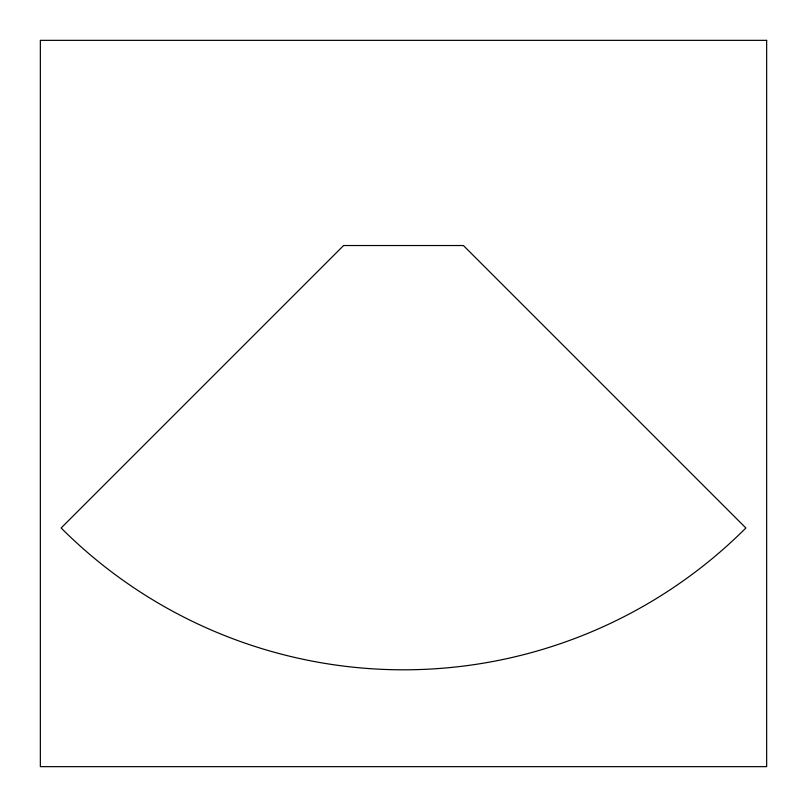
<?xml version="1.0" encoding="UTF-8"?>
<svg xmlns="http://www.w3.org/2000/svg" width="807" height="807" viewBox="0 0 807 807"><rect width="100%" height="100%" fill="white"/><g stroke="black" fill="none" stroke-linecap="round" stroke-linejoin="round"><path stroke-width="1.21" d="M343.58 245.53L61.12 527.99A484.2 484.2 0 0 0 745.88 527.99L463.42 245.53L343.58 245.53M766.65 40.35L40.35 40.35L40.35 766.65L766.65 766.65L766.65 40.35"/></g></svg>
